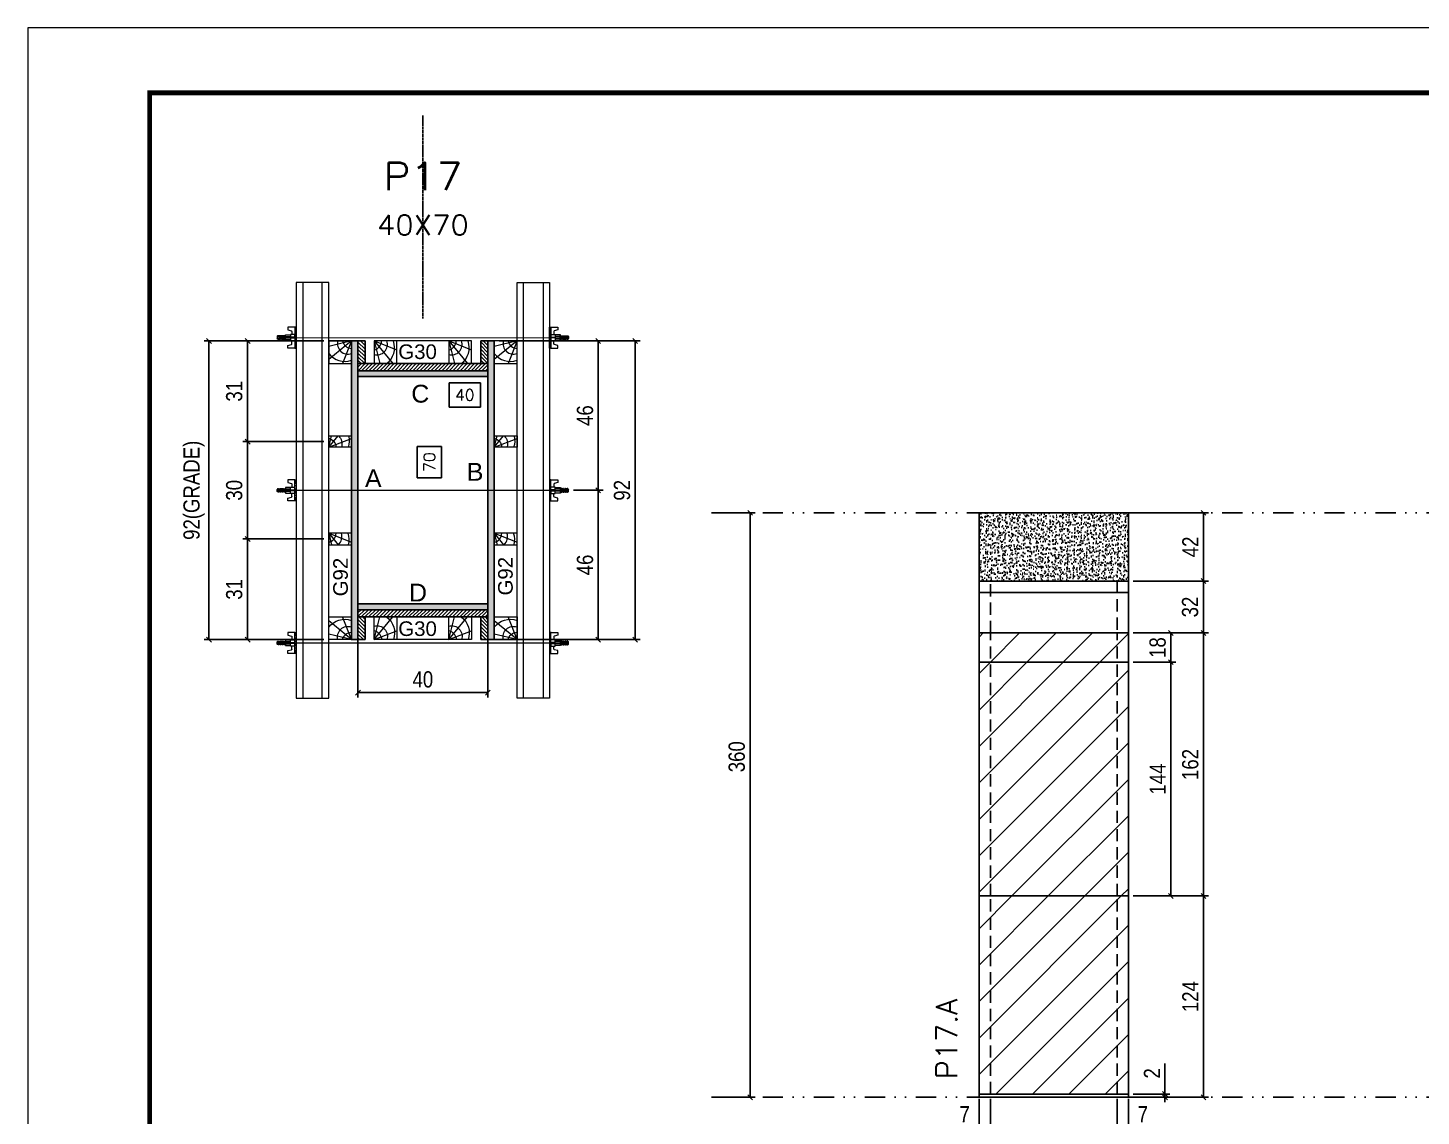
# Model space of a CAD drawing. Extents: x 2949 to 9203, y -16089 to 12527.
# Drawn here: x 4548 to 5406, y 371 to 1041 of the extents above; entities that cross this region are included whole.
import ezdxf
from ezdxf.enums import TextEntityAlignment as Align

# ---------------------------------------------------------------- set-up
doc = ezdxf.new("R2010")
doc.units = 0
for name, pattern in [('DASHED', [0.75, 0.5, -0.25]), ('DIVIDE2', [0.625, 0.25, -0.125, 0, -0.125, 0, -0.125]), ('HIDDEN', [0.375, 0.25, -0.125])]:
    doc.linetypes.add(name, pattern=pattern)
for name, color, linetype in [('CHAPA', 1, 'Continuous'), ('COTA', 241, 'Continuous'), ('cotas', 4, 'Continuous'), ('MEIO_PONT', 93, 'Continuous'), ('Nível', 160, 'Continuous'), ('Painéis', 200, 'Continuous'), ('SARR_2.2x7', 40, 'Continuous'), ('SARRAFO', 251, 'Continuous'), ('Sarrafo de Pressão', 42, 'HIDDEN'), ('Texto de Titulo', 7, 'Continuous'), ('Texto Qtd Sarr', 242, 'Continuous'), ('TEXTO_GERAL', 7, 'Continuous')]:
    doc.layers.add(name, color=color, linetype=linetype)
for name, color, linetype, lineweight in [('Folhas', 255, 'Continuous', 9), ('Hachura', 251, 'Continuous', 9), ('Madeira', 126, 'Continuous', 18), ('Perfil Metálico', 224, 'Continuous', 18), ('SARRAFO DE PRESSAO', 251, 'DASHED', 9), ('Texto Seção', 7, 'Continuous', 15)]:
    doc.layers.add(name, color=color, linetype=linetype, lineweight=lineweight)
doc.styles.add('ARIAL', font='arial.ttf')
doc.styles.add('COTA TECNICA', font='techl___.ttf', dxfattribs={"height": 10})
doc.styles.add('COTA TECNICA 2X', font='techl___.ttf', dxfattribs={"height": 10})
doc.styles.add('COTA TECNICA-50', font='techl___.ttf', dxfattribs={"height": 10})
doc.styles.add('REGUA-120', font='ROMANS.shx', dxfattribs={"height": 15})
doc.styles.add('ROMANS', font='romans.shx')
doc.styles.add('SANSSERIF', font='sas_____.pfb')
doc.dimstyles.new('COTA PAINEL-50', dxfattribs={"dimtxt": 10, "dimasz": 3, "dimexe": 3, "dimexo": 3, "dimgap": 3, "dimtad": 1, "dimdec": 1, "dimzin": 12, "dimdsep": 46, "dimtxsty": 'COTA TECNICA-50', "dimblk1": 'OBLIQUE', "dimblk2": 'OBLIQUE', "dimsah": 1, "dimcen": 0.9, "dimclrd": 4, "dimclre": 4, "dimclrt": 240, "dimadec": 1, "dimazin": 3, "dimtfac": 1, "dimtdec": 1, "dimtmove": 0, "dimatfit": 3, "dimfxl": 1, "dimtolj": 1, "dimtzin": 12, "dimarcsym": 0})
doc.dimstyles.new('PAINEL', dxfattribs={"dimtxt": 10, "dimasz": 3, "dimexe": 3, "dimexo": 3, "dimgap": 3, "dimtad": 1, "dimdec": 1, "dimzin": 12, "dimdsep": 46, "dimtxsty": 'COTA TECNICA', "dimblk1": 'OBLIQUE', "dimblk2": 'OBLIQUE', "dimsah": 1, "dimcen": 0.9, "dimclrd": 4, "dimclre": 4, "dimclrt": 240, "dimadec": 1, "dimazin": 3, "dimtfac": 1, "dimtdec": 1, "dimtmove": 0, "dimatfit": 3, "dimfxl": 1, "dimtolj": 1, "dimtzin": 12, "dimarcsym": 0})
doc.dimstyles.new('SECAO PILAR', dxfattribs={"dimtxt": 10, "dimasz": 3, "dimexe": 3, "dimexo": 3, "dimgap": 3, "dimtad": 1, "dimdec": 1, "dimlfac": 0.5, "dimzin": 12, "dimdsep": 46, "dimtxsty": 'COTA TECNICA 2X', "dimblk1": 'OBLIQUE', "dimblk2": 'OBLIQUE', "dimsah": 1, "dimcen": 0.9, "dimclrd": 256, "dimclre": 256, "dimclrt": 256, "dimadec": 1, "dimazin": 3, "dimtfac": 1, "dimtdec": 1, "dimtmove": 0, "dimatfit": 3, "dimfxl": 1, "dimtolj": 1, "dimtzin": 12, "dimarcsym": 0})
doc.dimstyles.new('SECÇÃO 2', dxfattribs={"dimtxt": 7, "dimasz": 6, "dimexe": 0.18, "dimexo": 2, "dimgap": -4, "dimtad": 3, "dimdec": 1, "dimlfac": 0.5, "dimzin": 12, "dimdsep": 46, "dimtxsty": 'ROMANS', "dimblk": 'ARCHTICK', "dimcen": 0.09, "dimse1": 1, "dimse2": 1, "dimsd1": 1, "dimsd2": 1, "dimclrd": 180, "dimclre": 5, "dimclrt": 1, "dimadec": 0, "dimazin": 3, "dimtfac": 1, "dimtdec": 1, "dimtofl": 0, "dimtmove": 0, "dimatfit": 3, "dimldrblk": 'ARCHTICK', "dimfxl": 1, "dimtolj": 1, "dimtzin": 0, "dimarcsym": 0})

# ---------------------------------------------------------------- blocks, each defined once
blk = doc.blocks.new('9999999999')
at = {"layer": 'Folhas'}
blk.add_lwpolyline([(98138.98, 34190.21), (99623.98, 34190.21), (99623.98, 35240.21), (98138.98, 35240.21)], close=True, dxfattribs=at)
at = {"layer": 'Folhas', "color": 30, "const_width": 3}
blk.add_lwpolyline([(98213.98, 34230.21), (99583.98, 34230.21), (99583.98, 35200.21), (98213.98, 35200.21)], close=True, dxfattribs=at)
blk = doc.blocks.new('titulo1')
at = {"layer": 'Defpoints', "color": 252, "linetype": 'HIDDEN', "ltscale": 2}
blk.add_line((0, 0), (0, 125), dxfattribs=at)
at = {"layer": 'Defpoints', "style": 'ROMANS', "oblique": 15}
blk.add_attdef('FOLHA', text='', height=10, dxfattribs=at).set_placement((0, 15.58), align=Align.MIDDLE_CENTER)
at = {"layer": 'Texto Qtd Sarr', "color": 3, "style": 'ROMANS', "oblique": 15}
for tag, height, p in [('TITULO', 17, (0, 71.45)), ('SEÇÃO', 12, (0, 41.55))]:
    blk.add_attdef(tag, text='', height=height, dxfattribs=at).set_placement(p, align=Align.MIDDLE_CENTER)
blk = doc.blocks.new('_Oblique')
at = {"color": 0, "linetype": 'ByBlock', "lineweight": -2}
blk.add_line((-0.5, -0.5), (0.5, 0.5), dxfattribs=at)
blk = doc.blocks.new('*D1511')
at = {"layer": 'cotas', "color": 4, "linetype": 'ByBlock', "lineweight": -2, "transparency": 16777216}
for p, q in [((4971.69, 742.27), (4995.41, 742.27)), ((4992.41, 742.27), (4992.41, 382.27)), ((4971.69, 382.27), (4995.41, 382.27))]:
    blk.add_line(p, q, dxfattribs=at)
at = {"layer": 'Defpoints', "color": 0, "linetype": 'ByBlock', "transparency": 16777216}
for p in [(4968.69, 742.27), (4968.69, 382.27), (4992.41, 382.27)]:
    blk.add_point(p, dxfattribs=at)
at = {"layer": 'cotas', "color": 4, "linetype": 'ByBlock', "lineweight": -2, "transparency": 16777216, "xscale": 3, "yscale": 3, "zscale": 3}
for p, rotation in [((4992.41, 742.27), 90), ((4992.41, 382.27), 270)]:
    blk.add_blockref('_Oblique', p, dxfattribs=dict(at, rotation=rotation))
at = {"layer": 'cotas', "color": 240, "linetype": 'ByBlock', "transparency": 16777216, "insert": (4984.19, 592.04), "char_height": 10, "attachment_point": 5, "rotation": 90, "style": 'COTA TECNICA'}
blk.add_mtext('\\A1;360', dxfattribs=at)
blk = doc.blocks.new('*D1459')
at = {"layer": 'COTA', "color": 4, "lineweight": -2, "transparency": 16777216}
for p, q in [((5133.39, 381.27), (5133.39, 327.09)), ((5225.39, 381.27), (5225.39, 327.09)), ((5133.39, 330.09), (5225.39, 330.09))]:
    blk.add_line(p, q, dxfattribs=at)
at = {"layer": 'Defpoints', "color": 0, "transparency": 16777216}
for p in [(5133.39, 384.27), (5225.39, 384.27), (5225.39, 330.09)]:
    blk.add_point(p, dxfattribs=at)
at = {"layer": 'COTA', "color": 4, "lineweight": -2, "transparency": 16777216, "xscale": 3, "yscale": 3, "zscale": 3, "rotation": 180}
blk.add_blockref('_Oblique', (5133.39, 330.09), dxfattribs=at)
at = {"layer": 'COTA', "color": 4, "lineweight": -2, "transparency": 16777216, "xscale": 3, "yscale": 3, "zscale": 3}
blk.add_blockref('_Oblique', (5225.39, 330.09), dxfattribs=at)
at = {"layer": 'COTA', "color": 240, "transparency": 16777216, "insert": (5179.39, 338.18), "char_height": 10, "attachment_point": 5, "style": 'COTA TECNICA'}
blk.add_mtext('\\A1;92', dxfattribs=at)
blk = doc.blocks.new('*D1460')
at = {"layer": 'COTA', "color": 4, "lineweight": -2, "transparency": 16777216}
for p, q in [((5228.39, 506.27), (5274.63, 506.27)), ((5271.63, 382.27), (5271.63, 506.27)), ((5228.39, 382.27), (5274.63, 382.27))]:
    blk.add_line(p, q, dxfattribs=at)
at = {"layer": 'Defpoints', "color": 0, "transparency": 16777216}
for p in [(5225.39, 506.27), (5271.63, 506.27), (5225.39, 382.27)]:
    blk.add_point(p, dxfattribs=at)
at = {"layer": 'COTA', "color": 4, "lineweight": -2, "transparency": 16777216, "xscale": 3, "yscale": 3, "zscale": 3}
for p, rotation in [((5271.63, 506.27), 90), ((5271.63, 382.27), 270)]:
    blk.add_blockref('_Oblique', p, dxfattribs=dict(at, rotation=rotation))
at = {"layer": 'COTA', "color": 240, "transparency": 16777216, "insert": (5263.56, 444.27), "char_height": 10, "attachment_point": 5, "rotation": 90, "style": 'COTA TECNICA-50'}
blk.add_mtext('\\A1;124', dxfattribs=at)
blk = doc.blocks.new('*D1461')
at = {"layer": 'COTA', "color": 4, "lineweight": -2, "transparency": 16777216}
for p, q in [((5247.92, 384.27), (5247.92, 403.07)), ((5228.39, 384.27), (5250.92, 384.27)), ((5228.39, 382.27), (5250.92, 382.27)), ((5247.92, 382.27), (5247.92, 384.27)), ((5247.92, 382.27), (5247.92, 379.27))]:
    blk.add_line(p, q, dxfattribs=at)
at = {"layer": 'Defpoints', "color": 0, "transparency": 16777216}
for p in [(5225.39, 384.27), (5225.39, 382.27), (5247.92, 382.27)]:
    blk.add_point(p, dxfattribs=at)
at = {"layer": 'COTA', "color": 4, "lineweight": -2, "transparency": 16777216, "xscale": 3, "yscale": 3, "zscale": 3}
for p, rotation in [((5247.92, 384.27), 270), ((5247.92, 382.27), 90)]:
    blk.add_blockref('_Oblique', p, dxfattribs=dict(at, rotation=rotation))
at = {"layer": 'COTA', "color": 240, "transparency": 16777216, "insert": (5239.92, 397.01), "char_height": 10, "attachment_point": 5, "rotation": 90, "style": 'COTA TECNICA-50'}
blk.add_mtext('\\A1;2', dxfattribs=at)
blk = doc.blocks.new('*D1462')
at = {"layer": 'COTA', "color": 4, "linetype": 'ByBlock', "lineweight": -2, "transparency": 16777216}
for p, q in [((5228.39, 650.27), (5254.51, 650.27)), ((5251.51, 506.27), (5251.51, 650.27)), ((5228.39, 506.27), (5254.51, 506.27))]:
    blk.add_line(p, q, dxfattribs=at)
at = {"layer": 'Defpoints', "color": 0, "linetype": 'ByBlock', "transparency": 16777216}
for p in [(5225.39, 650.27), (5251.51, 650.27), (5225.39, 506.27)]:
    blk.add_point(p, dxfattribs=at)
at = {"layer": 'COTA', "color": 4, "linetype": 'ByBlock', "lineweight": -2, "transparency": 16777216, "xscale": 3, "yscale": 3, "zscale": 3}
for p, rotation in [((5251.51, 650.27), 90), ((5251.51, 506.27), 270)]:
    blk.add_blockref('_Oblique', p, dxfattribs=dict(at, rotation=rotation))
at = {"layer": 'COTA', "color": 240, "linetype": 'ByBlock', "transparency": 16777216, "insert": (5243.44, 578.27), "char_height": 10, "attachment_point": 5, "rotation": 90, "style": 'COTA TECNICA'}
blk.add_mtext('\\A1;144', dxfattribs=at)
blk = doc.blocks.new('*D1463')
at = {"layer": 'COTA', "color": 4, "linetype": 'ByBlock', "lineweight": -2, "transparency": 16777216}
for p, q in [((5228.39, 668.27), (5254.51, 668.27)), ((5251.51, 650.27), (5251.51, 668.27)), ((5228.39, 650.27), (5254.51, 650.27))]:
    blk.add_line(p, q, dxfattribs=at)
at = {"layer": 'Defpoints', "color": 0, "linetype": 'ByBlock', "transparency": 16777216}
for p in [(5225.39, 668.27), (5251.51, 668.27), (5225.39, 650.27)]:
    blk.add_point(p, dxfattribs=at)
at = {"layer": 'COTA', "color": 4, "linetype": 'ByBlock', "lineweight": -2, "transparency": 16777216, "xscale": 3, "yscale": 3, "zscale": 3}
for p, rotation in [((5251.51, 668.27), 90), ((5251.51, 650.27), 270)]:
    blk.add_blockref('_Oblique', p, dxfattribs=dict(at, rotation=rotation))
at = {"layer": 'COTA', "color": 240, "linetype": 'ByBlock', "transparency": 16777216, "insert": (5243.42, 659.27), "char_height": 10, "attachment_point": 5, "rotation": 90, "style": 'COTA TECNICA'}
blk.add_mtext('\\A1;18', dxfattribs=at)
blk = doc.blocks.new('*D1464')
at = {"layer": 'COTA', "color": 4, "lineweight": -2, "transparency": 16777216}
for p, q in [((5133.39, 379.27), (5133.39, 360.76)), ((5140.39, 381.27), (5140.39, 360.76)), ((5133.39, 363.76), (5118.66, 363.76)), ((5140.39, 363.76), (5133.39, 363.76))]:
    blk.add_line(p, q, dxfattribs=at)
at = {"layer": 'Defpoints', "color": 0, "transparency": 16777216}
for p in [(5133.39, 382.27), (5140.39, 384.27), (5133.39, 363.76)]:
    blk.add_point(p, dxfattribs=at)
at = {"layer": 'COTA', "color": 4, "lineweight": -2, "transparency": 16777216, "xscale": 3, "yscale": 3, "zscale": 3, "rotation": 180}
blk.add_blockref('_Oblique', (5133.39, 363.76), dxfattribs=at)
at = {"layer": 'COTA', "color": 4, "lineweight": -2, "transparency": 16777216, "xscale": 3, "yscale": 3, "zscale": 3}
blk.add_blockref('_Oblique', (5140.39, 363.76), dxfattribs=at)
at = {"layer": 'COTA', "color": 240, "transparency": 16777216, "insert": (5124.53, 371.83), "char_height": 10, "attachment_point": 5, "style": 'COTA TECNICA-50'}
blk.add_mtext('\\A1;7', dxfattribs=at)
blk = doc.blocks.new('*D1465')
at = {"layer": 'COTA', "color": 4, "lineweight": -2, "transparency": 16777216}
for p, q in [((5218.39, 381.27), (5218.39, 360.76)), ((5225.39, 379.27), (5225.39, 360.76)), ((5218.39, 363.76), (5225.39, 363.76)), ((5225.39, 363.76), (5240.12, 363.76))]:
    blk.add_line(p, q, dxfattribs=at)
at = {"layer": 'Defpoints', "color": 0, "transparency": 16777216}
for p in [(5218.39, 384.27), (5225.39, 382.27), (5225.39, 363.76)]:
    blk.add_point(p, dxfattribs=at)
at = {"layer": 'COTA', "color": 4, "lineweight": -2, "transparency": 16777216, "xscale": 3, "yscale": 3, "zscale": 3, "rotation": 180}
blk.add_blockref('_Oblique', (5218.39, 363.76), dxfattribs=at)
at = {"layer": 'COTA', "color": 4, "lineweight": -2, "transparency": 16777216, "xscale": 3, "yscale": 3, "zscale": 3}
blk.add_blockref('_Oblique', (5225.39, 363.76), dxfattribs=at)
at = {"layer": 'COTA', "color": 240, "transparency": 16777216, "insert": (5234.26, 371.83), "char_height": 10, "attachment_point": 5, "style": 'COTA TECNICA-50'}
blk.add_mtext('\\A1;7', dxfattribs=at)
blk = doc.blocks.new('*D1470')
at = {"layer": 'COTA', "color": 180, "lineweight": -2, "transparency": 16777216}
for p, q in [((4802.34, 783.2), (4787.34, 783.2)), ((4787.34, 783.2), (4787.34, 763.86)), ((4802.34, 763.86), (4802.34, 783.2)), ((4787.34, 763.86), (4802.34, 763.86))]:
    blk.add_line(p, q, dxfattribs=at)
at = {"layer": 'Defpoints', "color": 0, "transparency": 16777216}
for p in [(4750.83, 826.16), (4750.83, 686.16), (4806.34, 686.16)]:
    blk.add_point(p, dxfattribs=at)
at = {"layer": 'COTA', "color": 1, "transparency": 16777216, "insert": (4794.84, 773.53), "char_height": 7, "attachment_point": 5, "rotation": 90, "style": 'ROMANS'}
blk.add_mtext('\\A1;70', dxfattribs=at)
blk = doc.blocks.new('_ArchTick')
at = {"color": 0, "linetype": 'ByBlock', "const_width": 0.15}
blk.add_lwpolyline([(-0.5, -0.5), (0.5, 0.5)], dxfattribs=at)
blk = doc.blocks.new('*D1471')
at = {"layer": 'COTA', "lineweight": -2, "transparency": 16777216}
for p, q in [((4837.83, 848.16), (4924.6, 848.16)), ((4921.6, 848.16), (4921.6, 664.16)), ((4837.83, 664.16), (4924.6, 664.16))]:
    blk.add_line(p, q, dxfattribs=at)
at = {"layer": 'Defpoints', "color": 0, "transparency": 16777216}
for p in [(4834.83, 848.16), (4834.83, 664.16), (4921.6, 664.16)]:
    blk.add_point(p, dxfattribs=at)
at = {"layer": 'COTA', "lineweight": -2, "transparency": 16777216, "xscale": 3, "yscale": 3, "zscale": 3}
for p, rotation in [((4921.6, 848.16), 90), ((4921.6, 664.16), 270)]:
    blk.add_blockref('_Oblique', p, dxfattribs=dict(at, rotation=rotation))
at = {"layer": 'COTA', "transparency": 16777216, "insert": (4913.52, 756.16), "char_height": 10, "attachment_point": 5, "rotation": 90, "style": 'COTA TECNICA 2X'}
blk.add_mtext('\\A1;92', dxfattribs=at)
blk = doc.blocks.new('*D1472')
at = {"layer": 'COTA', "lineweight": -2, "transparency": 16777216}
for p, q in [((4871.83, 848.16), (4901.83, 848.16)), ((4898.83, 848.16), (4898.83, 756.16)), ((4883.63, 756.16), (4901.83, 756.16))]:
    blk.add_line(p, q, dxfattribs=at)
at = {"layer": 'Defpoints', "color": 0, "transparency": 16777216}
for p in [(4868.83, 848.16), (4880.63, 756.16), (4898.83, 756.16)]:
    blk.add_point(p, dxfattribs=at)
at = {"layer": 'COTA', "lineweight": -2, "transparency": 16777216, "xscale": 3, "yscale": 3, "zscale": 3}
for p, rotation in [((4898.83, 848.16), 90), ((4898.83, 756.16), 270)]:
    blk.add_blockref('_Oblique', p, dxfattribs=dict(at, rotation=rotation))
at = {"layer": 'COTA', "transparency": 16777216, "insert": (4890.73, 802.16), "char_height": 10, "attachment_point": 5, "rotation": 90, "style": 'COTA TECNICA 2X'}
blk.add_mtext('\\A1;46', dxfattribs=at)
blk = doc.blocks.new('*D1473')
at = {"layer": 'COTA', "lineweight": -2, "transparency": 16777216}
for p, q in [((4883.63, 756.16), (4901.83, 756.16)), ((4898.83, 664.16), (4898.83, 756.16)), ((4871.83, 664.16), (4901.83, 664.16))]:
    blk.add_line(p, q, dxfattribs=at)
at = {"layer": 'Defpoints', "color": 0, "transparency": 16777216}
for p in [(4880.63, 756.16), (4898.83, 756.16), (4868.83, 664.16)]:
    blk.add_point(p, dxfattribs=at)
at = {"layer": 'COTA', "lineweight": -2, "transparency": 16777216, "xscale": 3, "yscale": 3, "zscale": 3}
for p, rotation in [((4898.83, 756.16), 90), ((4898.83, 664.16), 270)]:
    blk.add_blockref('_Oblique', p, dxfattribs=dict(at, rotation=rotation))
at = {"layer": 'COTA', "transparency": 16777216, "insert": (4890.73, 710.16), "char_height": 10, "attachment_point": 5, "rotation": 90, "style": 'COTA TECNICA 2X'}
blk.add_mtext('\\A1;46', dxfattribs=at)
blk = doc.blocks.new('*D1474')
at = {"layer": 'COTA', "color": 180, "lineweight": -2, "transparency": 16777216}
for p, q in [((4826.33, 822.37), (4807, 822.37)), ((4807, 822.37), (4807, 807.37)), ((4826.33, 807.37), (4826.33, 822.37)), ((4807, 807.37), (4826.33, 807.37))]:
    blk.add_line(p, q, dxfattribs=at)
at = {"layer": 'Defpoints', "color": 0, "transparency": 16777216}
for p in [(4750.83, 826.16), (4830.83, 826.16), (4830.83, 803.37)]:
    blk.add_point(p, dxfattribs=at)
at = {"layer": 'COTA', "color": 1, "transparency": 16777216, "insert": (4816.66, 814.87), "char_height": 7, "attachment_point": 5, "style": 'ROMANS'}
blk.add_mtext('\\A1;40', dxfattribs=at)
blk = doc.blocks.new('PONTALETE')
at = {"layer": 'Madeira'}
for q in [(2.71, 7), (7, 5.76), (7, 1.74)]:
    blk.add_line((0, 0), q, dxfattribs=at)
blk.add_lwpolyline([(0, 0), (7, 0), (7, 7), (0, 7)], close=True, dxfattribs=at)
for centre, radius, start, end in [((2.04, 0.06), 6.23, 37.2818, 109.0913), ((1.09, 0.9), 3.19, 343.603, 109.9847), ((-0.21, -0.78), 3.09, 14.6322, 86.0383)]:
    blk.add_arc(centre, radius, start, end, dxfattribs=at)
blk = doc.blocks.new('*D1475')
at = {"layer": 'COTA', "lineweight": -2, "transparency": 16777216}
for p, q in [((4729.83, 848.16), (4656.05, 848.16)), ((4659.05, 848.16), (4659.05, 664.16)), ((4729.83, 664.16), (4656.05, 664.16))]:
    blk.add_line(p, q, dxfattribs=at)
at = {"layer": 'Defpoints', "color": 0, "transparency": 16777216}
for p in [(4732.83, 848.16), (4659.05, 664.16), (4732.83, 664.16)]:
    blk.add_point(p, dxfattribs=at)
at = {"layer": 'COTA', "lineweight": -2, "transparency": 16777216, "xscale": 3, "yscale": 3, "zscale": 3}
for p, rotation in [((4659.05, 848.16), 90), ((4659.05, 664.16), 270)]:
    blk.add_blockref('_Oblique', p, dxfattribs=dict(at, rotation=rotation))
at = {"layer": 'COTA', "transparency": 16777216, "insert": (4649.83, 756.16), "char_height": 10, "attachment_point": 5, "rotation": 90, "style": 'COTA TECNICA 2X'}
blk.add_mtext('\\A1;92(GRADE)', dxfattribs=at)
blk = doc.blocks.new('MEIO PONTALETE')
at = {"layer": 'Madeira'}
for q in [(2.71, 7), (3.5, 2.88), (3.5, 0.87)]:
    blk.add_line((0, 0), q, dxfattribs=at)
blk.add_lwpolyline([(0, 0), (3.5, 0), (3.5, 7), (0, 7)], close=True, dxfattribs=at)
for centre, radius, start, end in [((2.04, 0.06), 6.23, 76.4499, 109.0913), ((1.09, 0.9), 3.19, 40.9063, 109.9847), ((-0.21, -0.78), 3.09, 14.6322, 86.0383)]:
    blk.add_arc(centre, radius, start, end, dxfattribs=at)
blk = doc.blocks.new('*D1476')
at = {"layer": 'COTA', "lineweight": -2, "transparency": 16777216}
for p, q in [((4729.83, 726.16), (4679.89, 726.16)), ((4682.89, 726.16), (4682.89, 664.16)), ((4729.83, 664.16), (4679.89, 664.16))]:
    blk.add_line(p, q, dxfattribs=at)
at = {"layer": 'Defpoints', "color": 0, "transparency": 16777216}
for p in [(4732.83, 726.16), (4682.89, 664.16), (4732.83, 664.16)]:
    blk.add_point(p, dxfattribs=at)
at = {"layer": 'COTA', "lineweight": -2, "transparency": 16777216, "xscale": 3, "yscale": 3, "zscale": 3}
for p, rotation in [((4682.89, 726.16), 90), ((4682.89, 664.16), 270)]:
    blk.add_blockref('_Oblique', p, dxfattribs=dict(at, rotation=rotation))
at = {"layer": 'COTA', "transparency": 16777216, "insert": (4674.67, 695.16), "char_height": 10, "attachment_point": 5, "rotation": 90, "style": 'COTA TECNICA 2X'}
blk.add_mtext('\\A1;31', dxfattribs=at)
blk = doc.blocks.new('C')
at = {"layer": 'Hachura', "color": 0}
for p, q in [((0, 3.22), (0, -3.22)), ((0.45, 3.22), (0, 3.22)), ((0.46, 3.16), (0, 3.16)), ((0.46, 3.05), (0, 3.05)), ((0.46, 2.88), (0, 2.88)), ((0, 2.75), (0, -1.16)), ((0.46, 2.65), (0, 2.65)), ((0.46, 2.23), (0, 2.23)), ((0.46, 1.51), (0, 1.51)), ((0.39, 0.49), (0.17, 0.49)), ((0.45, -3.23), (0.45, 3.22)), ((0.45, 3.22), (2.58, 3.22)), ((1.74, 0.97), (0.45, 0.97)), ((1.45, 0.1), (0.45, 0.1)), ((1.35, 1.94), (1.35, 0.96)), ((2.58, 2.39), (1.47, 2.09)), ((1.74, -0.97), (1.74, 0.97)), ((1.74, 0.97), (1.74, 0.84)), ((1.74, 0.97), (1.74, 0.84)), ((1.74, 0.84), (3.35, 0.84)), ((3.35, 0.45), (1.74, 0.45)), ((2.58, 3.22), (2.58, 2.39)), ((3.32, 0.84), (3.32, -0.84)), ((3.35, 0.84), (3.35, -0.84)), ((3.68, 0.45), (3.35, 0.45)), ((3.84, -0.52), (3.35, 0.45)), ((3.35, 0.06), (3.67, -0.57)), ((3.68, 0.45), (4.16, -0.52)), ((3.72, 0.5), (4.25, -0.57)), ((4.37, -0.55), (3.83, 0.53)), ((4.15, 0.45), (3.93, 0.45)), ((4.42, -0.52), (3.93, 0.45)), ((4.15, 0.45), (4.26, 0.45)), ((4.26, 0.45), (4.74, -0.52)), ((4.3, 0.5), (4.83, -0.57)), ((4.95, -0.55), (4.41, 0.53)), ((4.51, 0.45), (4.84, 0.45)), ((5, -0.52), (4.51, 0.45)), ((4.84, 0.45), (5.32, -0.52)), ((4.88, 0.5), (5.41, -0.57)), ((5.53, -0.55), (4.99, 0.53)), ((5.58, -0.52), (5.09, 0.45)), ((5.42, 0.45), (5.09, 0.45)), ((5.58, -0.52), (5.09, 0.45)), ((5.42, 0.45), (5.74, -0.19)), ((5.46, 0.5), (5.74, -0.07)), ((5.74, 0.19), (5.57, 0.53)), ((5.74, 0.32), (5.68, 0.45)), ((5.68, 0.45), (5.74, 0.45)), ((5.74, 0.45), (5.9, 0.29)), ((5.74, 0.45), (5.74, -0.52)), ((5.9, -0.36), (5.9, 0.29)), ((0.45, 0), (0, 0)), ((0.46, -1.52), (0, -1.52)), ((0.46, -2.23), (0, -2.23)), ((0.46, -2.65), (0, -2.65)), ((0.46, -2.88), (0, -2.88)), ((0.46, -3.05), (0, -3.05)), ((0.46, -3.16), (0, -3.16)), ((0, -3.22), (2.57, -3.22)), ((0.08, -0.48), (0.29, -0.48)), ((0.29, -0.48), (0.4, -0.48)), ((0.45, 0), (0.45, -0.97)), ((0.45, -0.16), (1.45, -0.16)), ((0.45, -0.65), (0.45, -0.32)), ((0.45, -3.23), (0.45, -0.65)), ((0.45, -0.97), (1.74, -0.97)), ((1.35, -1.94), (1.35, -0.97)), ((2.58, -2.39), (1.47, -2.1)), ((3.35, -0.32), (1.74, -0.32)), ((3.35, -0.84), (1.74, -0.84)), ((2.58, -3.23), (2.58, -2.39)), ((3.35, -0.07), (3.58, -0.52)), ((3.35, -0.52), (3.58, -0.52)), ((3.84, -0.52), (4.16, -0.52)), ((4.42, -0.52), (4.74, -0.52)), ((4.63, -0.52), (4.74, -0.52)), ((5, -0.52), (5.32, -0.52)), ((5.58, -0.52), (5.74, -0.52)), ((5.74, -0.52), (5.9, -0.36)), ((5.74, -0.52), (5.74, -0.52))]:
    blk.add_line(p, q, dxfattribs=at)
for centre, radius, start, end in [((1.52, 1.94), 0.161, 104.7436, 180), ((1.44, -0.03), 0.129, 272.695, 87.305), ((3.81, 0.39), 0.143, 25.5688, 154.4312), ((4.39, 0.39), 0.143, 25.5688, 154.4312), ((4.97, 0.39), 0.143, 25.5688, 154.4312), ((5.55, 0.39), 0.143, 25.5688, 154.4312), ((0.17, -0.37), 0.174, 221.744, 317.8592), ((1.52, -1.94), 0.161, 180, 255.2564), ((3.71, -0.4), 0.174, 222.1408, 318.256), ((4.29, -0.4), 0.174, 222.1408, 318.256), ((4.87, -0.4), 0.174, 222.1408, 318.256), ((5.45, -0.4), 0.174, 222.1408, 318.256), ((5.61, -0.4), 0.174, 317.8592, 318.256)]:
    blk.add_arc(centre, radius, start, end, dxfattribs=at)
blk = doc.blocks.new('*D1424')
at = {"layer": 'COTA', "lineweight": -2, "transparency": 16777216}
for p, q in [((4729.83, 848.16), (4679.89, 848.16)), ((4682.89, 848.16), (4682.89, 786.16)), ((4729.83, 786.16), (4679.89, 786.16))]:
    blk.add_line(p, q, dxfattribs=at)
at = {"layer": 'Defpoints', "color": 0, "transparency": 16777216}
for p in [(4732.83, 848.16), (4682.89, 786.16), (4732.83, 786.16)]:
    blk.add_point(p, dxfattribs=at)
at = {"layer": 'COTA', "lineweight": -2, "transparency": 16777216, "xscale": 3, "yscale": 3, "zscale": 3}
for p, rotation in [((4682.89, 848.16), 90), ((4682.89, 786.16), 270)]:
    blk.add_blockref('_Oblique', p, dxfattribs=dict(at, rotation=rotation))
at = {"layer": 'COTA', "transparency": 16777216, "insert": (4674.67, 817.16), "char_height": 10, "attachment_point": 5, "rotation": 90, "style": 'COTA TECNICA 2X'}
blk.add_mtext('\\A1;31', dxfattribs=at)
blk = doc.blocks.new('*D1425')
at = {"layer": 'COTA', "lineweight": -2, "transparency": 16777216}
for p, q in [((4729.83, 786.16), (4679.89, 786.16)), ((4682.89, 786.16), (4682.89, 726.16)), ((4729.83, 726.16), (4679.89, 726.16))]:
    blk.add_line(p, q, dxfattribs=at)
at = {"layer": 'Defpoints', "color": 0, "transparency": 16777216}
for p in [(4732.83, 786.16), (4682.89, 726.16), (4732.83, 726.16)]:
    blk.add_point(p, dxfattribs=at)
at = {"layer": 'COTA', "lineweight": -2, "transparency": 16777216, "xscale": 3, "yscale": 3, "zscale": 3}
for p, rotation in [((4682.89, 786.16), 90), ((4682.89, 726.16), 270)]:
    blk.add_blockref('_Oblique', p, dxfattribs=dict(at, rotation=rotation))
at = {"layer": 'COTA', "transparency": 16777216, "insert": (4674.67, 756.16), "char_height": 10, "attachment_point": 5, "rotation": 90, "style": 'COTA TECNICA 2X'}
blk.add_mtext('\\A1;30', dxfattribs=at)
blk = doc.blocks.new('*D1500')
at = {"layer": 'COTA', "lineweight": -2, "transparency": 16777216}
for p, q in [((4750.83, 679.56), (4750.83, 628.52)), ((4830.83, 679.56), (4830.83, 628.52)), ((4750.83, 631.52), (4830.83, 631.52))]:
    blk.add_line(p, q, dxfattribs=at)
at = {"layer": 'Defpoints', "color": 0, "transparency": 16777216}
for p in [(4750.83, 682.56), (4830.83, 682.56), (4830.83, 631.52)]:
    blk.add_point(p, dxfattribs=at)
at = {"layer": 'COTA', "lineweight": -2, "transparency": 16777216, "xscale": 3, "yscale": 3, "zscale": 3, "rotation": 180}
blk.add_blockref('_Oblique', (4750.83, 631.52), dxfattribs=at)
at = {"layer": 'COTA', "lineweight": -2, "transparency": 16777216, "xscale": 3, "yscale": 3, "zscale": 3}
blk.add_blockref('_Oblique', (4830.83, 631.52), dxfattribs=at)
at = {"layer": 'COTA', "transparency": 16777216, "insert": (4790.83, 639.63), "char_height": 10, "attachment_point": 5, "style": 'COTA TECNICA 2X'}
blk.add_mtext('\\A1;40', dxfattribs=at)
blk = doc.blocks.new('*D1501')
at = {"layer": 'COTA', "color": 4, "linetype": 'ByBlock', "lineweight": -2, "transparency": 16777216}
for p, q in [((5228.39, 668.27), (5274.63, 668.27)), ((5271.63, 506.27), (5271.63, 668.27)), ((5228.39, 506.27), (5274.63, 506.27))]:
    blk.add_line(p, q, dxfattribs=at)
at = {"layer": 'Defpoints', "color": 0, "linetype": 'ByBlock', "transparency": 16777216}
for p in [(5225.39, 668.27), (5271.63, 668.27), (5225.39, 506.27)]:
    blk.add_point(p, dxfattribs=at)
at = {"layer": 'COTA', "color": 4, "linetype": 'ByBlock', "lineweight": -2, "transparency": 16777216, "xscale": 3, "yscale": 3, "zscale": 3}
for p, rotation in [((5271.63, 668.27), 90), ((5271.63, 506.27), 270)]:
    blk.add_blockref('_Oblique', p, dxfattribs=dict(at, rotation=rotation))
at = {"layer": 'COTA', "color": 240, "linetype": 'ByBlock', "transparency": 16777216, "insert": (5263.53, 587.27), "char_height": 10, "attachment_point": 5, "rotation": 90, "style": 'COTA TECNICA'}
blk.add_mtext('\\A1;162', dxfattribs=at)
blk = doc.blocks.new('*D3143')
at = {"layer": 'COTA', "color": 4, "lineweight": -2, "transparency": 16777216}
for p, q in [((5228.39, 700.27), (5274.63, 700.27)), ((5271.63, 668.27), (5271.63, 700.27)), ((5228.39, 668.27), (5274.63, 668.27))]:
    blk.add_line(p, q, dxfattribs=at)
at = {"layer": 'Defpoints', "color": 0, "transparency": 16777216}
for p in [(5225.39, 700.27), (5271.63, 700.27), (5225.39, 668.27)]:
    blk.add_point(p, dxfattribs=at)
at = {"layer": 'COTA', "color": 4, "lineweight": -2, "transparency": 16777216, "xscale": 3, "yscale": 3, "zscale": 3}
for p, rotation in [((5271.63, 700.27), 90), ((5271.63, 668.27), 270)]:
    blk.add_blockref('_Oblique', p, dxfattribs=dict(at, rotation=rotation))
at = {"layer": 'COTA', "color": 240, "transparency": 16777216, "insert": (5263.41, 684.27), "char_height": 10, "attachment_point": 5, "rotation": 90, "style": 'COTA TECNICA-50'}
blk.add_mtext('\\A1;32', dxfattribs=at)
blk = doc.blocks.new('*D3144')
at = {"layer": 'COTA', "color": 4, "lineweight": -2, "transparency": 16777216}
for p, q in [((5228.39, 742.27), (5274.63, 742.27)), ((5271.63, 700.27), (5271.63, 742.27)), ((5228.39, 700.27), (5274.63, 700.27))]:
    blk.add_line(p, q, dxfattribs=at)
at = {"layer": 'Defpoints', "color": 0, "transparency": 16777216}
for p in [(5225.39, 742.27), (5271.63, 742.27), (5225.39, 700.27)]:
    blk.add_point(p, dxfattribs=at)
at = {"layer": 'COTA', "color": 4, "lineweight": -2, "transparency": 16777216, "xscale": 3, "yscale": 3, "zscale": 3}
for p, rotation in [((5271.63, 742.27), 90), ((5271.63, 700.27), 270)]:
    blk.add_blockref('_Oblique', p, dxfattribs=dict(at, rotation=rotation))
at = {"layer": 'COTA', "color": 240, "transparency": 16777216, "insert": (5263.56, 721.27), "char_height": 10, "attachment_point": 5, "rotation": 90, "style": 'COTA TECNICA-50'}
blk.add_mtext('\\A1;42', dxfattribs=at)

msp = doc.modelspace()

# ---------------------------------------------------------------- hatches: boundary and pattern name
at = {"layer": 'COTA', "linetype": 'ByBlock'}
h = msp.add_hatch(dxfattribs=at)
h.set_pattern_fill('AR-CONC', color=256, scale=0.03)
h.paths.add_polyline_path([(5225.39, 742.27), (5133.39, 742.27), (5133.39, 700.27), (5225.39, 700.27)])
at = {"layer": 'Hachura'}
h = msp.add_hatch(color=256, dxfattribs=at)
h.dxf.hatch_style = 1
h.paths.add_polyline_path([(4750.83, 664.16), (4746.83, 664.16), (4746.83, 848.16), (4750.83, 848.16)])
h = msp.add_hatch(color=256, dxfattribs=at)
h.dxf.hatch_style = 1
h.paths.add_polyline_path([(4750.83, 664.16), (4746.83, 664.16), (4746.83, 848.16), (4750.83, 848.16)])
h = msp.add_hatch(dxfattribs=at)
h.set_pattern_fill('ANSI31', color=256, scale=0.5, angle=90, style=0)
h.set_pattern_definition([(135, (-18140.5793, 9972.1135), (-1.12253202, -1.12253202), [])])
h.paths.add_polyline_path([(4750.83, 834.16), (4755.23, 834.16), (4755.23, 848.16), (4750.83, 848.16)])
h = msp.add_hatch(dxfattribs=at)
h.set_pattern_fill('ANSI31', color=256, scale=0.5, angle=90, style=0)
h.set_pattern_definition([(135, (-18098.5793, 9972.1135), (-1.12253202, -1.12253202), [])])
h.paths.add_polyline_path([(4830.83, 834.16), (4826.43, 834.16), (4826.43, 848.16), (4830.83, 848.16)])
h = msp.add_hatch(color=256, dxfattribs=at)
h.dxf.hatch_style = 1
h.paths.add_polyline_path([(4830.83, 664.16), (4834.83, 664.16), (4834.83, 848.16), (4830.83, 848.16)])
h = msp.add_hatch(color=256, dxfattribs=at)
h.dxf.hatch_style = 1
h.paths.add_polyline_path([(4830.83, 664.16), (4834.83, 664.16), (4834.83, 848.16), (4830.83, 848.16)])
h = msp.add_hatch(dxfattribs=at)
h.set_pattern_fill('ANSI31', color=256, scale=0.5, style=0)
h.set_pattern_definition([(45, (13924.7807, 23759.1698), (-1.12253202, 1.12253202), [])])
h.paths.add_polyline_path([(4830.83, 829.76), (4830.83, 834.16), (4750.83, 834.16), (4750.83, 829.76)])
h = msp.add_hatch(color=256, dxfattribs=at)
h.dxf.hatch_style = 1
h.paths.add_polyline_path([(4750.83, 829.76), (4750.83, 826.16), (4830.83, 826.16), (4830.83, 829.76)])
h = msp.add_hatch(color=256, dxfattribs=at)
h.dxf.hatch_style = 1
h.paths.add_polyline_path([(4750.83, 829.76), (4750.83, 826.16), (4830.83, 826.16), (4830.83, 829.76)])
h = msp.add_hatch(color=256, dxfattribs=at)
h.dxf.hatch_style = 1
h.paths.add_polyline_path([(4750.83, 686.16), (4750.83, 682.56), (4830.83, 682.56), (4830.83, 686.16)])
h = msp.add_hatch(color=256, dxfattribs=at)
h.dxf.hatch_style = 1
h.paths.add_polyline_path([(4750.83, 686.16), (4750.83, 682.56), (4830.83, 682.56), (4830.83, 686.16)])
h = msp.add_hatch(dxfattribs=at)
h.set_pattern_fill('ANSI31', color=256, scale=0.5, style=0)
h.set_pattern_definition([(45, (13924.7807, 23785.1698), (-1.12253202, 1.12253202), [])])
h.paths.add_polyline_path([(4830.83, 682.56), (4830.83, 678.16), (4750.83, 678.16), (4750.83, 682.56)])
h = msp.add_hatch(dxfattribs=at)
h.set_pattern_fill('ANSI31', color=256, scale=0.5, angle=90, style=0)
h.set_pattern_definition([(135, (-18140.5793, 10167.1135), (-1.12253202, -1.12253202), [])])
h.paths.add_polyline_path([(4750.83, 678.16), (4755.23, 678.16), (4755.23, 664.16), (4750.83, 664.16)])
h = msp.add_hatch(dxfattribs=at)
h.set_pattern_fill('ANSI31', color=256, scale=0.5, angle=90, style=0)
h.set_pattern_definition([(135, (-18098.5793, 10167.1135), (-1.12253202, -1.12253202), [])])
h.paths.add_polyline_path([(4830.83, 678.16), (4826.43, 678.16), (4826.43, 664.16), (4830.83, 664.16)])
h = msp.add_hatch(dxfattribs=at)
h.set_pattern_fill('ANSI31', color=256, scale=5)
h.paths.add_polyline_path([(5225.39, 668.27), (5133.39, 668.27), (5133.39, 650.27), (5225.39, 650.27)])
h = msp.add_hatch(dxfattribs=at)
h.set_pattern_fill('ANSI31', color=256, scale=5)
h.paths.add_polyline_path([(5225.39, 650.27), (5133.39, 650.27), (5133.39, 506.27), (5225.39, 506.27)])
h = msp.add_hatch(dxfattribs=at)
h.set_pattern_fill('ANSI31', color=256, scale=5)
h.paths.add_polyline_path([(5225.39, 506.27), (5133.39, 506.27), (5133.39, 384.27), (5225.39, 384.27)])

# ---------------------------------------------------------------- linework, layer by layer
at = {"layer": 'CHAPA'}
for points in [[(4750.83, 664.16), (4746.83, 664.16), (4746.83, 848.16), (4750.83, 848.16)], [(4750.83, 664.16), (4746.83, 664.16), (4746.83, 848.16), (4750.83, 848.16)], [(4830.83, 664.16), (4834.83, 664.16), (4834.83, 848.16), (4830.83, 848.16)], [(4830.83, 664.16), (4834.83, 664.16), (4834.83, 848.16), (4830.83, 848.16)], [(4750.83, 829.76), (4750.83, 826.16), (4830.83, 826.16), (4830.83, 829.76)], [(4750.83, 829.76), (4750.83, 826.16), (4830.83, 826.16), (4830.83, 829.76)], [(4750.83, 686.16), (4750.83, 682.56), (4830.83, 682.56), (4830.83, 686.16)], [(4750.83, 686.16), (4750.83, 682.56), (4830.83, 682.56), (4830.83, 686.16)]]:
    msp.add_lwpolyline(points, close=True, dxfattribs=at)
at = {"layer": 'COTA', "linetype": 'ByBlock'}
for p, q in [((5133.39, 742.27), (5133.39, 700.27)), ((5225.39, 742.27), (5133.39, 742.27)), ((5225.39, 700.27), (5225.39, 742.27)), ((5133.39, 700.27), (5225.39, 700.27))]:
    msp.add_line(p, q, dxfattribs=at)
at = {"layer": 'Hachura'}
for p, q in [((4702.03, 850.16), (4875.83, 850.17)), ((4702.03, 756.16), (4875.83, 756.15)), ((4702.03, 662.16), (4875.83, 662.15))]:
    msp.add_line(p, q, dxfattribs=at)
at = {"layer": 'Madeira'}
for points in [[(4746.83, 664.16), (4732.83, 664.16), (4732.83, 848.16), (4746.83, 848.16)], [(4760.83, 848.16), (4760.83, 834.16), (4820.83, 834.16), (4820.83, 848.16)], [(4834.83, 664.16), (4848.83, 664.16), (4848.83, 848.16), (4834.83, 848.16)], [(4760.83, 664.16), (4760.83, 678.16), (4820.83, 678.16), (4820.83, 664.16)]]:
    msp.add_lwpolyline(points, close=True, dxfattribs=at)
at = {"layer": 'Nível', "color": 4, "linetype": 'DIVIDE2', "ltscale": 50}
for p, q in [((4968.69, 742.27), (5979.03, 742.27)), ((4968.69, 382.27), (5979.03, 382.27))]:
    msp.add_line(p, q, dxfattribs=at)
at = {"layer": 'Painéis'}
for p, q in [((5133.39, 700.27), (5225.39, 700.27)), ((5133.39, 668.27), (5133.39, 700.27)), ((5225.39, 700.27), (5225.39, 668.27)), ((5225.39, 668.27), (5133.39, 668.27))]:
    msp.add_line(p, q, dxfattribs=at)
for points in [[(4830.83, 826.16), (4750.83, 826.16), (4750.83, 686.16), (4830.83, 686.16)], [(5133.39, 650.27), (5225.39, 650.27), (5225.39, 668.27), (5133.39, 668.27)], [(5225.39, 506.27), (5133.39, 506.27), (5133.39, 650.27), (5225.39, 650.27)], [(5133.39, 384.27), (5225.39, 384.27), (5225.39, 506.27), (5133.39, 506.27)], [(5133.39, 384.27), (5225.39, 384.27), (5225.39, 382.27), (5133.39, 382.27)]]:
    msp.add_lwpolyline(points, close=True, dxfattribs=at)
at = {"layer": 'Perfil Metálico'}
for points in [[(4712.83, 628.16), (4732.83, 628.16), (4732.83, 884.16), (4712.83, 884.16)], [(4728.83, 884.16), (4716.83, 884.16), (4716.83, 628.16), (4728.83, 628.16)], [(4868.83, 628.16), (4848.83, 628.16), (4848.83, 884.16), (4868.83, 884.16)], [(4852.83, 884.16), (4864.83, 884.16), (4864.83, 628.16), (4852.83, 628.16)]]:
    msp.add_lwpolyline(points, close=True, dxfattribs=at)
at = {"layer": 'SARR_2.2x7'}
msp.add_line((5133.39, 693.27), (5225.39, 693.27), dxfattribs=at)
at = {"layer": 'SARRAFO'}
for points in [[(4755.23, 848.16), (4755.23, 834.16), (4750.83, 834.16), (4750.83, 848.16)], [(4826.43, 848.16), (4826.43, 834.16), (4830.83, 834.16), (4830.83, 848.16)], [(4750.83, 834.16), (4830.83, 834.16), (4830.83, 829.76), (4750.83, 829.76)], [(4750.83, 678.16), (4830.83, 678.16), (4830.83, 682.56), (4750.83, 682.56)], [(4755.23, 664.16), (4755.23, 678.16), (4750.83, 678.16), (4750.83, 664.16)], [(4826.43, 664.16), (4826.43, 678.16), (4830.83, 678.16), (4830.83, 664.16)]]:
    msp.add_lwpolyline(points, close=True, dxfattribs=at)
at = {"layer": 'Sarrafo de Pressão', "ltscale": 30}
for p, q in [((5140.39, 668.27), (5140.39, 700.27)), ((5218.39, 700.27), (5218.39, 668.27)), ((5140.39, 506.27), (5140.39, 668.27)), ((5218.39, 506.27), (5218.39, 668.27)), ((5140.39, 384.27), (5140.39, 506.27)), ((5218.39, 384.27), (5218.39, 506.27))]:
    msp.add_line(p, q, dxfattribs=at)

# ---------------------------------------------------------------- block references
at = {"layer": 'Hachura', "linetype": 'Continuous', "yscale": 2, "zscale": 2, "rotation": 180}
for p, xscale in [((4712.83, 850.16), 2), ((4868.83, 850.16), -2)]:
    msp.add_blockref('C', p, dxfattribs=dict(at, xscale=xscale))
at = {"layer": 'Hachura', "linetype": 'Continuous', "yscale": 2, "zscale": 2}
for p, xscale in [((4712.83, 756.16), -2), ((4868.83, 756.16), 2), ((4712.83, 662.16), -2), ((4868.83, 662.16), 2)]:
    msp.add_blockref('C', p, dxfattribs=dict(at, xscale=xscale))
at = {"layer": 'MEIO_PONT'}
for name, p, xscale, yscale, zscale, rotation in [('PONTALETE', (4746.83, 848.16), 2, 2, 2, 180), ('PONTALETE', (4760.83, 848.16), 2, 2, 2, 270), ('PONTALETE', (4806.83, 848.16), 2, 2, 2, 270), ('PONTALETE', (4848.83, 848.16), 2, 2, 2, 180), ('MEIO PONTALETE', (4732.83, 782.66), -1.999999997962732, 1.999999997962732, 1.999999997962732, 270), ('MEIO PONTALETE', (4834.83, 782.66), -1.999999997962732, 1.999999997962732, 1.999999997962732, 270), ('MEIO PONTALETE', (4732.83, 729.66), 1.999999997962732, 1.999999997962732, 1.999999997962732, 270), ('MEIO PONTALETE', (4834.83, 729.66), 1.999999997962732, 1.999999997962732, 1.999999997962732, 270), ('PONTALETE', (4760.83, 664.16), -2, 2, 2, 270), ('PONTALETE', (4806.83, 664.16), -2, 2, 2, 270)]:
    msp.add_blockref(name, p, dxfattribs=dict(at, xscale=xscale, yscale=yscale, zscale=zscale, rotation=rotation))
at = {"layer": 'MEIO_PONT', "xscale": -2, "yscale": 2, "zscale": 2}
for p in [(4746.83, 664.16), (4848.83, 664.16)]:
    msp.add_blockref('PONTALETE', p, dxfattribs=at)
at = {"layer": 'SARRAFO DE PRESSAO', "color": 6, "linetype": 'ByBlock'}
msp.add_blockref('9999999999', (-93591.44, -34199.22), dxfattribs=at)
at = {"layer": 'Texto Seção'}
ref = msp.add_blockref('titulo1', (4790.83, 862.04), dxfattribs=at)
ref.add_attrib('TITULO', 'P17', dxfattribs={"layer": 'Texto de Titulo', "color": 7, "height": 17, "style": 'ROMANS', "width": 1.1}).set_placement((4790.83, 949.54), align=Align.MIDDLE_CENTER)
ref.add_attrib('SEÇÃO', '40X70', dxfattribs={"layer": 'Texto de Titulo', "color": 7, "height": 12, "style": 'ROMANS', "width": 1.1}).set_placement((4790.83, 919.54), align=Align.MIDDLE_CENTER)

# ---------------------------------------------------------------- texts
at = {"layer": 'Texto Seção', "insert": (5119.92, 393.52), "char_height": 13, "width": 285.3299, "attachment_point": 7, "rotation": 90, "style": 'REGUA-120'}
msp.add_mtext('P17.A', dxfattribs=at)
at = {"layer": 'TEXTO_GERAL', "style": 'ARIAL'}
for s, p in [('C', (4789.24, 815.66)), ('B', (4823, 767.52)), ('A', (4760.29, 763.61)), ('D', (4787.83, 693.16))]:
    msp.add_text(s, height=11, dxfattribs=at).set_placement(p, align=Align.MIDDLE_CENTER)
at = {"layer": 'TEXTO_GERAL', "color": 0, "linetype": 'Continuous', "style": 'SANSSERIF'}
for p in [(4740.1, 690.83), (4841.66, 691.37)]:
    msp.add_text('G92', height=9, rotation=90, dxfattribs=at).set_placement(p, align=Align.MIDDLE_LEFT)
at = {"layer": 'TEXTO_GERAL', "color": 0, "linetype": 'Continuous', "char_height": 9, "width": 285.3299, "style": 'SANSSERIF'}
for insert, attachment_point in [((4775.68, 846.02), 1), ((4775.68, 666.3), 7)]:
    msp.add_mtext('G30', dxfattribs=dict(at, insert=insert, attachment_point=attachment_point))

# ---------------------------------------------------------------- dimensions: what is measured, and where the dimension line sits
at = {"layer": 'COTA'}
dim = msp.add_linear_dim(base=(4659.05, 664.16), p1=(4732.83, 848.16), p2=(4732.83, 664.16), angle=270, text='<>(GRADE)', dimstyle='SECAO PILAR', dxfattribs=at)
dim.commit()
dim.dimension.update_dxf_attribs({"geometry": '*D1475', "text_midpoint": (4649.83, 756.16)})
for base, p1, p2, angle, dimstyle, picture, middle in [((4682.89, 786.16), (4732.83, 848.16), (4732.83, 786.16), 270, 'SECAO PILAR', '*D1424', (4674.67, 817.16)), ((4921.6, 664.16), (4834.83, 848.16), (4834.83, 664.16), 270, 'SECAO PILAR', '*D1471', (4913.52, 756.16)), ((4898.83, 756.16), (4868.83, 848.16), (4880.63, 756.16), 270, 'SECAO PILAR', '*D1472', (4890.73, 802.16)), ((4682.89, 726.16), (4732.83, 786.16), (4732.83, 726.16), 270, 'SECAO PILAR', '*D1425', (4674.67, 756.16)), ((4898.83, 756.16), (4868.83, 664.16), (4880.63, 756.16), 90, 'SECAO PILAR', '*D1473', (4890.73, 710.16)), ((5271.63, 742.27), (5225.39, 700.27), (5225.39, 742.27), 90, 'COTA PAINEL-50', '*D3144', (5263.56, 721.27)), ((4682.89, 664.16), (4732.83, 726.16), (4732.83, 664.16), 270, 'SECAO PILAR', '*D1476', (4674.67, 695.16)), ((5271.63, 700.27), (5225.39, 668.27), (5225.39, 700.27), 90, 'COTA PAINEL-50', '*D3143', (5263.41, 684.27)), ((5271.63, 506.27), (5225.39, 382.27), (5225.39, 506.27), 90, 'COTA PAINEL-50', '*D1460', (5263.56, 444.27)), ((5133.39, 363.76), (5140.39, 384.27), (5133.39, 382.27), 180, 'COTA PAINEL-50', '*D1464', (5124.53, 371.83))]:
    dim = msp.add_linear_dim(base=base, p1=p1, p2=p2, angle=angle, dimstyle=dimstyle, dxfattribs=at)
    dim.commit()
    dim.dimension.update_dxf_attribs({"geometry": picture, "text_midpoint": middle})
for base, p1, p2, angle, dimstyle, picture, middle in [((4806.34, 686.16), (4750.83, 826.16), (4750.83, 686.16), 270, 'SECÇÃO 2', '*D1470', (4806.34, 773.53)), ((5247.92, 382.27), (5225.39, 384.27), (5225.39, 382.27), 90, 'COTA PAINEL-50', '*D1461', (5247.92, 397.01))]:
    dim = msp.add_linear_dim(base=base, p1=p1, p2=p2, angle=angle, dimstyle=dimstyle, dxfattribs=at)
    dim.commit()
    dim.dimension.update_dxf_attribs({"geometry": picture, "text_midpoint": middle, "dimtype": 160})
dim = msp.add_linear_dim(base=(4830.83, 803.37), p1=(4750.83, 826.16), p2=(4830.83, 826.16), dimstyle='SECÇÃO 2', dxfattribs=at)
dim.commit()
dim.dimension.update_dxf_attribs({"geometry": '*D1474', "text_midpoint": (4816.66, 803.37), "dimtype": 160})
for base, p1, p2, dimstyle, picture, middle in [((4830.83, 631.52), (4750.83, 682.56), (4830.83, 682.56), 'SECAO PILAR', '*D1500', (4790.83, 639.63)), ((5225.39, 363.76), (5218.39, 384.27), (5225.39, 382.27), 'COTA PAINEL-50', '*D1465', (5234.26, 371.83))]:
    dim = msp.add_linear_dim(base=base, p1=p1, p2=p2, dimstyle=dimstyle, dxfattribs=at)
    dim.commit()
    dim.dimension.update_dxf_attribs({"geometry": picture, "text_midpoint": middle})
at = {"layer": 'COTA', "linetype": 'ByBlock'}
dim = msp.add_linear_dim(base=(5251.51, 668.27), p1=(5225.39, 650.27), p2=(5225.39, 668.27), angle=90, dimstyle='PAINEL', override={"dimtmove": 1}, dxfattribs=at)
dim.commit()
dim.dimension.update_dxf_attribs({"geometry": '*D1463', "text_midpoint": (5251.51, 659.27), "dimtype": 160})
for base, p2, picture, middle in [((5271.63, 668.27), (5225.39, 668.27), '*D1501', (5263.53, 587.27)), ((5251.51, 650.27), (5225.39, 650.27), '*D1462', (5243.44, 578.27))]:
    dim = msp.add_linear_dim(base=base, p1=(5225.39, 506.27), p2=p2, angle=90, dimstyle='PAINEL', dxfattribs=at)
    dim.commit()
    dim.dimension.update_dxf_attribs({"geometry": picture, "text_midpoint": middle})
at = {"layer": 'COTA'}
dim = msp.add_linear_dim(base=(5225.39, 330.09), p1=(5133.39, 384.27), p2=(5225.39, 384.27), dimstyle='PAINEL', override={"dimarcsym": 2}, dxfattribs=at)
dim.commit()
dim.dimension.update_dxf_attribs({"geometry": '*D1459', "text_midpoint": (5179.39, 338.18)})
at = {"layer": 'cotas', "linetype": 'ByBlock'}
dim = msp.add_linear_dim(base=(4992.41, 382.27), p1=(4968.69, 742.27), p2=(4968.69, 382.27), angle=90, dimstyle='PAINEL', dxfattribs=at)
dim.commit()
dim.dimension.update_dxf_attribs({"geometry": '*D1511', "text_midpoint": (4992.41, 592.04), "dimtype": 160})

doc.saveas('drawing.dxf')
